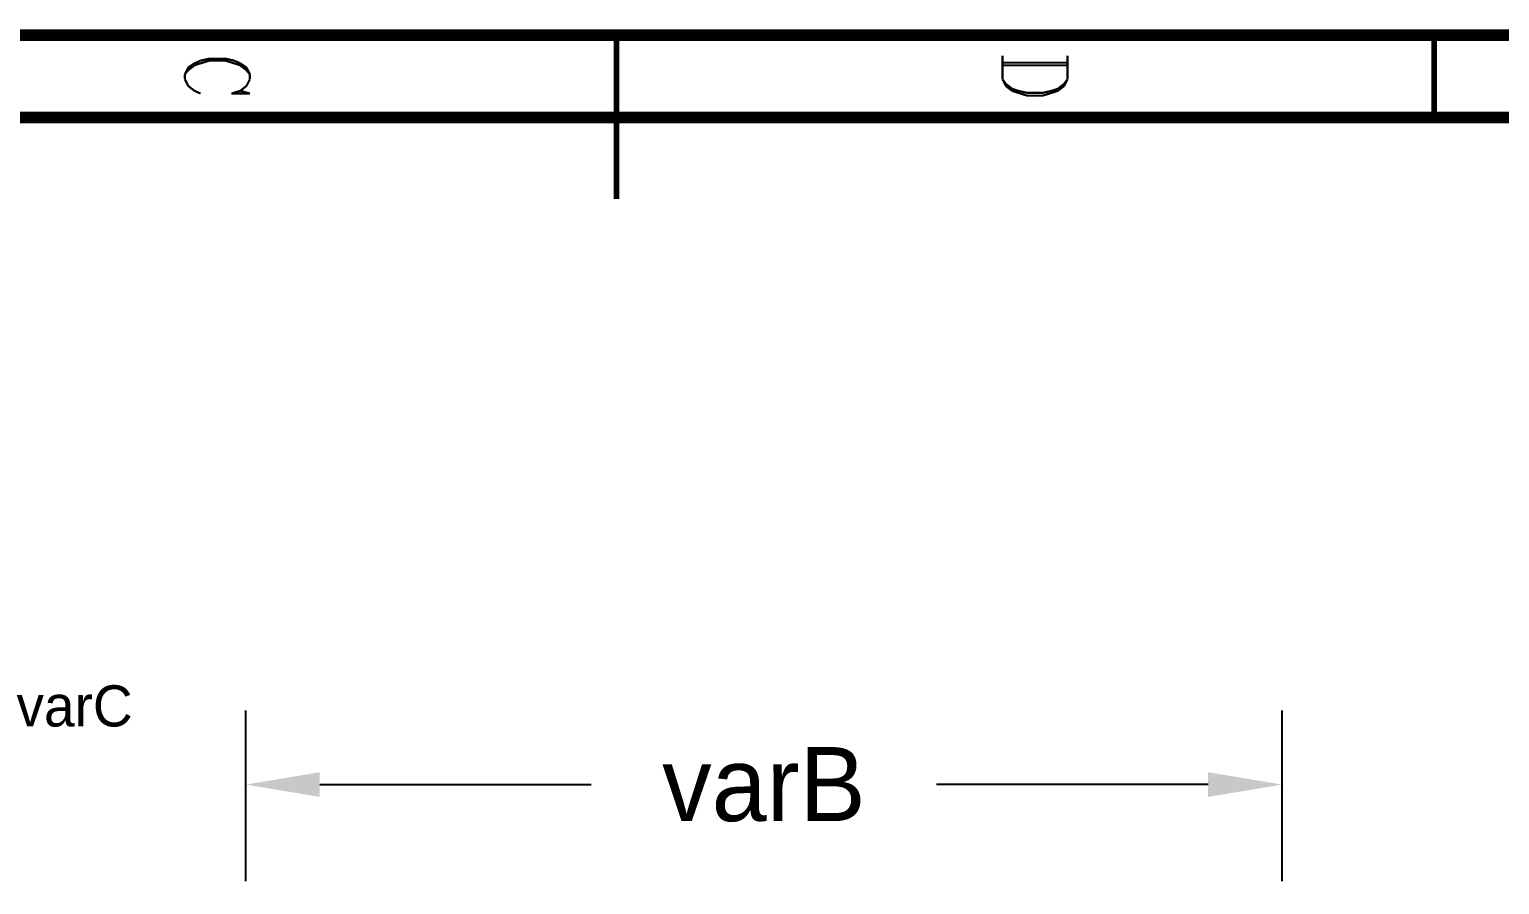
# Model space of a CAD drawing. Extents: x 0.1 to 11.6, y 0.3 to 16.2.
# Drawn here: x 4.434 to 8.009, y 14.156 to 16.234 of the extents above; entities that cross this region are included whole.
import ezdxf

# ---------------------------------------------------------------- set-up
doc = ezdxf.new("R2010")
doc.units = 0
doc.header["$MEASUREMENT"] = 0
doc.dimstyles.get("Standard").update_dxf_attribs({"dimtxt": 0.18, "dimasz": 0.18, "dimexe": 0.18, "dimexo": 0.0625, "dimgap": 0.09, "dimtad": 0, "dimtih": 1, "dimtoh": 1, "dimdec": 4, "dimzin": 0, "dimdsep": 46, "dimtxsty": 'Standard', "dimcen": 0.09, "dimadec": 0, "dimazin": 0, "dimtfac": 1, "dimtdec": 4, "dimtofl": 0, "dimtmove": 0, "dimatfit": 3, "dimfxl": 1, "dimtolj": 1, "dimtzin": 0, "dimarcsym": 0})

# ---------------------------------------------------------------- blocks, each defined once
blk = doc.blocks.new('*D2')
at = {"color": 0, "linetype": 'Continuous', "lineweight": -2, "transparency": 16777216}
for p, q in [((4.0903, 13.8315), (4.0903, 14.5892)), ((4.0903, 14.5892), (4.2703, 14.5892)), ((3.4392, 13.6515), (4.2703, 13.6515)), ((3.4392, 13.635), (4.2703, 13.635)), ((4.0903, 13.455), (4.0903, 13.275))]:
    blk.add_line(p, q, dxfattribs=at)
at = {"color": 0, "linetype": 'Continuous', "transparency": 16777216}
for points in [[(4.0603, 13.8315), (4.1203, 13.8315), (4.0903, 13.6515)], [(4.0603, 13.455), (4.1203, 13.455), (4.0903, 13.635)]]:
    blk.add_solid(points, dxfattribs=at)
at = {"layer": 'Defpoints', "color": 0, "linetype": 'Continuous', "transparency": 16777216}
for p in [(3.3767, 13.6515), (3.3767, 13.635), (4.0903, 13.6515)]:
    blk.add_point(p, dxfattribs=at)
at = {"color": 0, "linetype": 'Continuous', "transparency": 16777216, "insert": (4.5436, 14.5892), "char_height": 0.1, "attachment_point": 5}
blk.add_mtext('\\A1;varC', dxfattribs=at)
blk = doc.blocks.new('*D5')
at = {"color": 0, "linetype": 'Continuous', "lineweight": -2, "transparency": 16777216}
for p, q in [((4.96, 14.1642), (4.96, 14.5787)), ((7.48, 14.1642), (7.48, 14.5787)), ((5.14, 14.3987), (5.8, 14.3987)), ((7.3, 14.3987), (6.64, 14.3987))]:
    blk.add_line(p, q, dxfattribs=at)
at = {"color": 0, "linetype": 'Continuous', "transparency": 16777216}
for points in [[(5.14, 14.4287), (5.14, 14.3687), (4.96, 14.3987)], [(7.3, 14.4287), (7.3, 14.3687), (7.48, 14.3987)]]:
    blk.add_solid(points, dxfattribs=at)
at = {"layer": 'Defpoints', "color": 0, "linetype": 'Continuous', "transparency": 16777216}
for p in [(7.48, 14.3987), (4.96, 14.1017), (7.48, 14.1017)]:
    blk.add_point(p, dxfattribs=at)
at = {"color": 0, "linetype": 'Continuous', "transparency": 16777216, "insert": (6.22, 14.3987), "char_height": 0.18, "attachment_point": 5}
blk.add_mtext('\\A1;varB', dxfattribs=at)

msp = doc.modelspace()

# ---------------------------------------------------------------- linework, layer by layer
at = {"color": 0}
for points, const_width in [([(0.155, 16.22), (11.57, 16.22)], 0.02833), ([(5.86165, 16.02), (5.86165, 16.22)], 0.01333), ([(5.86165, 16.22), (5.86165, 15.8217)], 0.01333), ([(7.84999, 16.02), (7.84999, 16.22)], 0.01333), ([(4.84999, 16.1583), (4.83501, 16.1517)], 0.00521), ([(4.87169, 16.1633), (4.84999, 16.1583)], 0.00521), ([(4.87169, 16.1583), (4.84999, 16.1517)], 0.00521), ([(4.91, 16.1633), (4.87169, 16.1633)], 0.00521), ([(4.91, 16.1583), (4.87169, 16.1583)], 0.00521), ([(4.93164, 16.1583), (4.91, 16.1633)], 0.00521), ([(4.93164, 16.1517), (4.91, 16.1583)], 0.00521), ([(4.94667, 16.1517), (4.93164, 16.1583)], 0.00521), ([(6.80003, 16.1133), (6.80003, 16.17)], 0.00521), ([(6.95833, 16.17), (6.95833, 16.1133)], 0.00521), ([(4.81999, 16.1417), (4.81168, 16.125)], 0.00521), ([(4.81999, 16.135), (4.81168, 16.125)], 0.00521), ([(4.81168, 16.125), (4.81168, 16.1133)], 0.00521), ([(4.83501, 16.1517), (4.81999, 16.1417)], 0.00521), ([(4.83501, 16.1467), (4.81999, 16.135)], 0.00521), ([(4.84999, 16.1517), (4.83501, 16.1467)], 0.00521), ([(4.94667, 16.1467), (4.93164, 16.1517)], 0.00521), ([(4.96164, 16.1417), (4.94667, 16.1517)], 0.00521), ([(4.96164, 16.135), (4.94667, 16.1467)], 0.00521), ([(4.97, 16.125), (4.96164, 16.1417)], 0.00521), ([(4.97, 16.125), (4.96164, 16.135)], 0.00521), ([(4.97, 16.1133), (4.97, 16.125)], 0.00521), ([(6.95833, 16.1533), (6.80003, 16.1533)], 0.00521), ([(6.95833, 16.1467), (6.80003, 16.1467)], 0.00521), ([(4.81168, 16.1133), (4.81999, 16.0967)], 0.00521), ([(4.81999, 16.0967), (4.83501, 16.085)], 0.00521), ([(4.94667, 16.085), (4.96164, 16.0967)], 0.00521), ([(4.96164, 16.0967), (4.97, 16.1133)], 0.00521), ([(6.80832, 16.0967), (6.80003, 16.1133)], 0.00521), ([(6.80832, 16.1017), (6.80003, 16.1133)], 0.00521), ([(6.82335, 16.09), (6.80832, 16.1017)], 0.00521), ([(6.82335, 16.085), (6.80832, 16.0967)], 0.00521), ([(6.83832, 16.085), (6.82335, 16.09)], 0.00521), ([(6.935, 16.09), (6.91997, 16.085)], 0.00521), ([(6.94997, 16.1017), (6.935, 16.09)], 0.00521), ([(6.94997, 16.0967), (6.935, 16.085)], 0.00521), ([(6.95833, 16.1133), (6.94997, 16.0967)], 0.00521), ([(6.95833, 16.1133), (6.94997, 16.1017)], 0.00521), ([(4.83501, 16.085), (4.84999, 16.0783)], 0.00521), ([(4.94667, 16.085), (4.92503, 16.0783)], 0.00521), ([(4.92503, 16.0783), (4.97, 16.0783)], 0.00521), ([(4.97, 16.0783), (4.94667, 16.085)], 0.00521), ([(6.83832, 16.08), (6.82335, 16.085)], 0.00521), ([(6.86003, 16.08), (6.83832, 16.085)], 0.00521), ([(6.86003, 16.0733), (6.83832, 16.08)], 0.00521), ([(6.89833, 16.08), (6.86003, 16.08)], 0.00521), ([(6.89833, 16.0733), (6.86003, 16.0733)], 0.00521), ([(6.91997, 16.085), (6.89833, 16.08)], 0.00521), ([(6.91997, 16.08), (6.89833, 16.0733)], 0.00521), ([(6.935, 16.085), (6.91997, 16.08)], 0.00521), ([(0.39833, 16.02), (11.315, 16.02)], 0.02833)]:
    msp.add_lwpolyline(points, dxfattribs=dict(at, const_width=const_width))
at = {"color": 0, "const_width": 0.00521}
msp.add_lwpolyline([(0.155, 16.22), (11.57, 16.22), (11.57, 0.31), (0.155, 0.31), (0.155, 16.22)], close=True, dxfattribs=at)

# ---------------------------------------------------------------- dimensions: what is measured, and where the dimension line sits
at = {"linetype": 'Continuous'}
dim = msp.add_linear_dim(base=(4.09028, 13.65148), p1=(3.37668, 13.635), p2=(3.37668, 13.65148), angle=90, text='varC', dimstyle='Standard', override={"dimtxt": 0.1}, dxfattribs=at)
dim.commit()
dim.dimension.update_dxf_attribs({"geometry": '*D2', "text_midpoint": (4.54361, 14.58924), "dimtype": 160})
dim = msp.add_linear_dim(base=(7.47999, 14.39872), p1=(4.96001, 14.1017), p2=(7.47999, 14.1017), text='varB', dimstyle='Standard', dxfattribs=at)
dim.commit()
dim.dimension.update_dxf_attribs({"geometry": '*D5', "text_midpoint": (6.22, 14.39872)})

doc.saveas('drawing.dxf')
